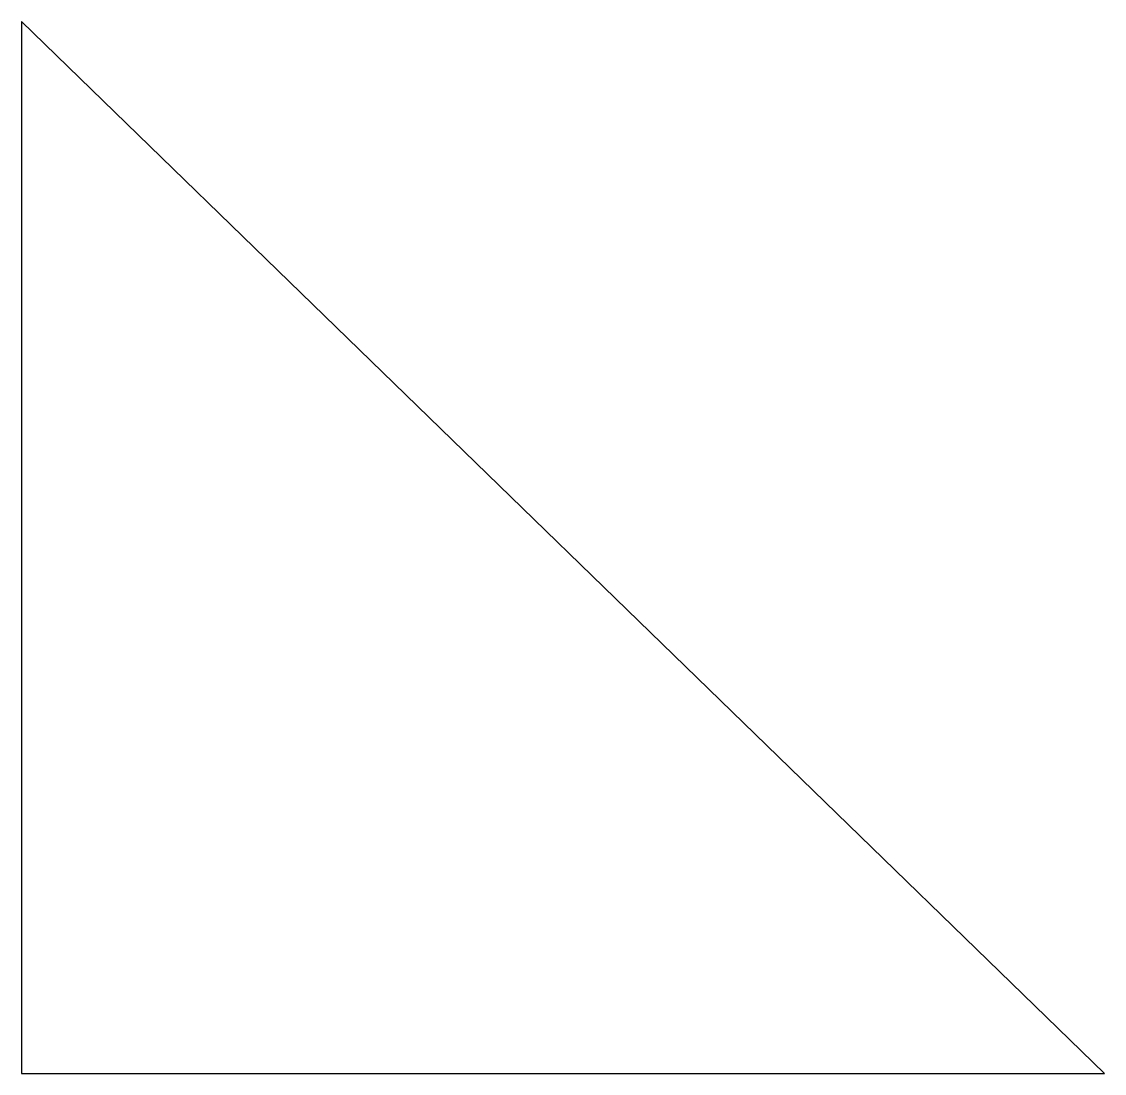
# Model space of a CAD drawing. Header units: millimetres. Extents: x 0 to 86.4, y 0 to 83.9.
import ezdxf

# ---------------------------------------------------------------- set-up
doc = ezdxf.new("R2010")
doc.units = ezdxf.units.MM

msp = doc.modelspace()

# ---------------------------------------------------------------- linework, layer by layer
for p, q in [((86.36, 0), (0, 83.9)), ((0, 83.9), (0, 0)), ((0, 0), (86.36, 0))]:
    msp.add_line(p, q)

doc.saveas('drawing.dxf')
